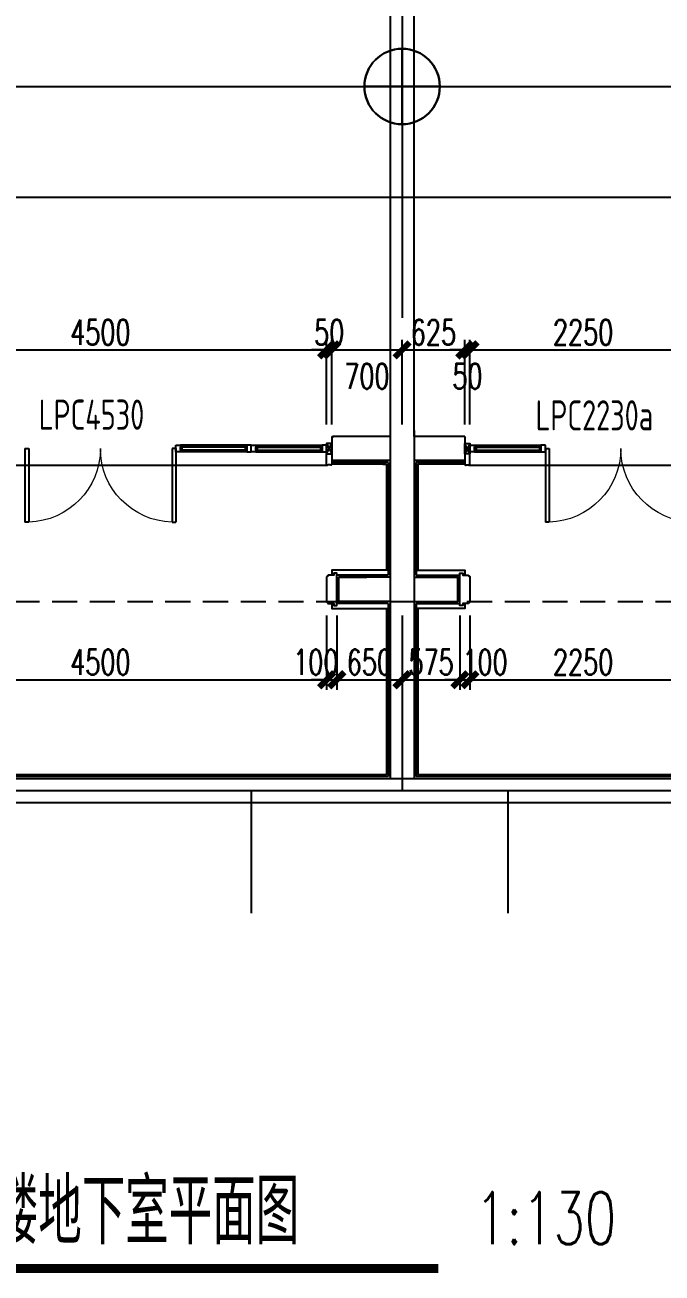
# Model space of a CAD drawing. Extents: x 296441 to 853063, y 459050 to 1117990.
# Drawn here: x 804273 to 810608, y 862033 to 874442 of the extents above; entities that cross this region are included whole.
import ezdxf

# ---------------------------------------------------------------- set-up
doc = ezdxf.new("R2010")
doc.units = 0
doc.header["$LTSCALE"] = 1000
doc.linetypes.add('20-GRID$0$CENTER2', pattern=[28.575, 19.05, -3.175, 3.175, -3.175])
doc.linetypes.add('BSMT-PLAN-BS01$0$$0$HIDDEN', pattern=[0.375, 0.25, -0.125])
for name, color, linetype in [('20-GRID$0$G-GRID', 8, '20-GRID$0$CENTER2'), ('20-PLAN-BS01-P$0$G-XREF', 2, 'Continuous'), ('BSMT-PLAN-BS01$0$A-WALL', 1, 'Continuous'), ('DZ-PLAN-MAIN-FL01$0$A-WIND-IDEN', 33, 'Continuous'), ('E1-BS01-18-19$0$A-OVLK', 140, 'Continuous'), ('E1-BS01-18-19$0$A-WALL', 1, 'Continuous'), ('E1-BS01-18-19$0$A-WALL-FNSH', 6, 'Continuous'), ('E1-BS01-18-19$0$G-XREF', 2, 'Continuous'), ('E1-BS01-20$0$A-DOOR', 4, 'Continuous'), ('E1-BS01-20$0$A-FLOR', 23, 'Continuous'), ('E1-BS01-20$0$A-OVLK', 140, 'Continuous'), ('E1-BS01-20$0$A-SECT-WIND', 155, 'Continuous'), ('E1-BS01-20$0$A-SECT-WOOD', 17, 'Continuous'), ('E1-BS01-20$0$A-WALL', 1, 'Continuous'), ('E1-BS01-20$0$A-WALL-FNSH', 6, 'Continuous'), ('E1-BS01-20$0$G-XREF', 2, 'Continuous'), ('G-BS01-20$0$A-OVLK', 140, 'Continuous'), ('G-BS01-20$0$A-WALL-FNSH', 6, 'Continuous'), ('G-XREF', 2, 'Continuous'), ('menchuangtao1$0$A-DETL-STONE', 42, 'Continuous'), ('menchuangtao1$0$A-WALL', 1, 'Continuous'), ('menchuangtao1$0$A_CUR_FRAME', 112, 'Continuous'), ('mentao100$0$A-SECT-FNSH', 6, 'Continuous'), ('mentao100$0$A-SECT-STONE', 42, 'Continuous'), ('mentao100$0$A-WALL', 1, 'Continuous'), ('ZT0_默认图层-----PM、LM、DY、JD', 7, 'Continuous'), ('ZT1_Dim---标注---PM、LM、DY、JD', 252, 'Continuous'), ('ZT1_Dim---符号---PM、LM、DY、JD', 3, 'Continuous')]:
    doc.layers.add(name, color=color, linetype=linetype)
doc.layers.add('E-TEXT-BS01-MI-20$0$A-ANNO-NPLT', color=215, linetype='Continuous', plot=False)
doc.layers.add('E1-BS01-20$0$A-ANNO-NPLT', color=215, linetype='Continuous', plot=False)
doc.styles.get("Standard").update_dxf_attribs({"font": 'gbenor.shx', "bigfont": 'gbcbig.shx'})
doc.styles.add('ZT-DIMSTYLE', font='ROMANS.shx', dxfattribs={"width": 0.7, "bigfont": 'CHINESE.shx'})
doc.styles.add('卓越符号', font='ROMANS.shx', dxfattribs={"width": 0.7, "bigfont": 'CHINESE.shx'})
doc.dimstyles.new('ZT-DIM100', dxfattribs={"dimscale": 100, "dimtxt": 2.5, "dimasz": 1.5, "dimexe": 1, "dimexo": 1, "dimgap": 0.5, "dimtad": 1, "dimdec": 0, "dimdsep": 46, "dimtxsty": 'ZT-DIMSTYLE', "dimblk": 'ARCHTICK', "dimcen": 2.5, "dimclrd": 175, "dimclre": 175, "dimclrt": 7, "dimazin": 2, "dimtfac": 1, "dimtix": 1, "dimtmove": 2, "dimatfit": 3, "dimfxl": 0, "dimarcsym": 0})

# ---------------------------------------------------------------- blocks, each defined once
blk = doc.blocks.new('E1-BS01-20$0$A$C6F811121')
for p, q in [((0, -750), (0, 750)), ((-750, 0), (750, 0))]:
    blk.add_line(p, q)
blk.add_circle((0, 0), 750)
blk = doc.blocks.new('E1-BS01-20$0$B-PLAN-FL01$0$$DorLib2D$00000002')
for p, q in [((-0.5, 0), (-0.5, 0.4875)), ((-0.475, 0.4875), (-0.5, 0.4875)), ((-0.475, 0), (-0.475, 0.4875)), ((0.475, 0), (0.475, 0.4875)), ((0.475, 0.4875), (0.5, 0.4875)), ((0.5, 0), (0.5, 0.4875)), ((-0.5, 0), (-0.475, 0)), ((0.5, 0), (0.475, 0))]:
    blk.add_line(p, q)
at = {"lineweight": 13}
for centre, start, end in [((-0.4875, 0), 0, 88.53072), ((0.4875, 0), 91.46928, 180)]:
    blk.add_arc(centre, 0.4875, start, end, dxfattribs=at)
blk = doc.blocks.new('E1-BS01-20$0$750----DDDD')
at = {"layer": 'E1-BS01-20$0$A-SECT-WIND'}
for p, q in [((45, 32.5), (705, 32.5)), ((60, 15), (690, 15)), ((45, -32.5), (705, -32.5)), ((60, -15), (690, -15))]:
    blk.add_line(p, q, dxfattribs=at)
at = {"layer": 'E1-BS01-20$0$A-SECT-WOOD'}
for points in [[(0, 32.5), (45, 32.5), (45, -32.5), (0, -32.5)], [(60, 15), (60, -15), (45, -15), (45, 15)], [(690, 15), (690, -15), (705, -15), (705, 15)], [(750, 32.5), (705, 32.5), (705, -32.5), (750, -32.5)]]:
    blk.add_lwpolyline(points, close=True, dxfattribs=at)
blk = doc.blocks.new('menchuangtao1')
at = {"layer": 'menchuangtao1$0$A-DETL-STONE'}
blk.add_lwpolyline([(-10, -52), (-10, -159, -0.471625), (-15, -162, -0.528396), (-19, -165, 0.241692), (-51, -165, -0.528396), (-55, -162, -0.471625), (-60, -159), (-60, -52)], format="xyb", close=True, dxfattribs=at)
at = {"layer": 'menchuangtao1$0$A-WALL'}
for p, q in [((-10, 120), (-10, -120)), ((-10, 120), (10, 120)), ((-10, -120), (10, -120))]:
    blk.add_line(p, q, dxfattribs=at)
at = {"layer": 'menchuangtao1$0$A_CUR_FRAME'}
for p, q in [((-60, -52), (-10, 52)), ((-60, 52), (-10, -52))]:
    blk.add_line(p, q, dxfattribs=at)
blk.add_lwpolyline([(-10, -52), (-10, 52), (-60, 52), (-60, -52)], close=True, dxfattribs=at)
blk = doc.blocks.new('E-TEXT-BS01-MI-20$0$A$C6F811121')
for p, q in [((0, -750), (0, 750)), ((-750, 0), (750, 0))]:
    blk.add_line(p, q)
blk.add_circle((0, 0), 750)
blk = doc.blocks.new('E-TEXT-BS01-MI-20')
at = {"layer": 'E-TEXT-BS01-MI-20$0$A-ANNO-NPLT', "xscale": -0.5, "yscale": 0.5, "zscale": 0.5}
blk.add_blockref('E-TEXT-BS01-MI-20$0$A$C6F811121', (0, 0), dxfattribs=at)
blk = doc.blocks.new('YQ121111477')
at = {"layer": '20-GRID$0$G-GRID'}
for p, q in [((39900, 31320.2), (39900, 1220.2)), ((-4674.1, 8220.2, 0), (82140, 8220.2, 0)), ((-4674.1, 7120.2, 0), (82140, 7120.2, 0)), ((-4674.1, 1220.2), (82140, 1220.2)), ((38400, 1220.2, 0), (38400, 0, 0)), ((40950, 1220.2, 0), (40950, 0, 0))]:
    blk.add_line(p, q, dxfattribs=at)
at = {"layer": 'BSMT-PLAN-BS01$0$A-WALL', "color": 1}
for p, q in [((39780, 4800.2, 0.5), (39780, 3940.2, 0.5)), ((40020, 4800.2, 0.5), (40020, 3940.2, 0.5)), ((39780, 3940.2, -1.2), (39780, 1340.2, -0.9)), ((40020, 3940.2, -1.2), (40020, 1340.2, -0.9))]:
    blk.add_line(p, q, dxfattribs=at)
at = {"layer": 'BSMT-PLAN-BS01$0$A-WALL', "color": 5, "linetype": 'BSMT-PLAN-BS01$0$$0$HIDDEN'}
blk.add_line((9420, 3100.2, -0.4), (68580, 3100.2, -0.4), dxfattribs=at)
at = {"layer": 'BSMT-PLAN-BS01$0$A-WALL', "color": 1, "elevation": -1.1}
for points in [[(9420, 1340.2), (68580, 1340.2)], [(9180, 1100.2), (68820, 1100.2)]]:
    blk.add_lwpolyline(points, dxfattribs=at)
at = {"layer": 'E1-BS01-20$0$A-FLOR'}
for p, q in [((34641, 4455.2, 0), (39159, 4455.2, 0)), ((40575, 4455.2, 0), (42825, 4455.2, 0))]:
    blk.add_line(p, q, dxfattribs=at)
at = {"layer": 'E1-BS01-20$0$A-OVLK'}
for p, q in [((39745, 4465.2, 0), (39200, 4465.2, 0)), ((40525, 4465.2, 0), (40055, 4465.2, 0))]:
    blk.add_line(p, q, dxfattribs=at)
at = {"layer": 'E1-BS01-20$0$A-WALL'}
for p, q in [((39780, 15840.2, 0), (39780, 4740.2, 0)), ((40020, 4740.2, 0), (40020, 12300.2, 0)), ((39780, 4740.2, 0), (39210, 4740.2, 0)), ((40515, 4740.2, 0), (40020, 4740.2, 0)), ((39780, 4500.2, 0), (39210, 4500.2, 0)), ((39780, 4500.2, 0), (39780, 2679.7, 0)), ((40020, 4500.2, 0), (40020, 2679.7, 0)), ((40515, 4500.2, 0), (40020, 4500.2, 0))]:
    blk.add_line(p, q, dxfattribs=at)
at = {"layer": 'E1-BS01-20$0$A-WALL-FNSH'}
for p, q in [((39760, 4480.2, 0), (39200, 4480.2, 0)), ((40525, 4480.2, 0), (40040, 4480.2, 0))]:
    blk.add_line(p, q, dxfattribs=at)
at = {"xscale": -1}
blk.add_blockref('E1-BS01-20$0$750----DDDD', (38400, 4620.2, 0), dxfattribs=at)
for p in [(38400, 4620.2, 0), (40575, 4620.2, 0)]:
    blk.add_blockref('E1-BS01-20$0$750----DDDD', p)
at = {"layer": '20-PLAN-BS01-P$0$G-XREF'}
blk.add_blockref('E-TEXT-BS01-MI-20', (39900, 8220.2, 0), dxfattribs=at)
at = {"layer": 'E1-BS01-20$0$A-ANNO-NPLT', "xscale": 0.5, "yscale": 0.5, "zscale": 0.5}
blk.add_blockref('E1-BS01-20$0$A$C6F811121', (39900, 8220.2, 0), dxfattribs=at)
at = {"layer": 'E1-BS01-20$0$A-DOOR', "xscale": -1500, "yscale": 1500, "zscale": 1500, "rotation": 180}
for p in [(36900, 4620.2, 0), (42075, 4620.2, 0)]:
    blk.add_blockref('E1-BS01-20$0$B-PLAN-FL01$0$$DorLib2D$00000002', p, dxfattribs=at)
at = {"layer": 'E1-BS01-20$0$G-XREF'}
blk.add_blockref('menchuangtao1', (39210, 4620.2, 0), dxfattribs=at)
at = {"layer": 'E1-BS01-20$0$G-XREF', "xscale": -1}
blk.add_blockref('menchuangtao1', (40514.9, 4620.2, 0), dxfattribs=at)
blk = doc.blocks.new('mentao100')
at = {"layer": 'mentao100$0$A-SECT-FNSH'}
for p, q in [((-280, 140), (20, 140)), ((-280, -140), (20, -140))]:
    blk.add_line(p, q, dxfattribs=at)
at = {"layer": 'mentao100$0$A-SECT-STONE', "ltscale": 0.1}
blk.add_lwpolyline([(20, 140), (20, 160), (50, 160), (50, 140), (105, 140, -0.414214), (110, 135), (110, 130), (115, 130, -0.414165), (120, 125), (120, 98), (120, -125, -0.414165), (115, -130), (110, -130), (110, -135, -0.414214), (105, -140), (50, -140), (50, -160), (20, -160), (20, -140)], format="xyb", close=True, dxfattribs=at)
at = {"layer": 'mentao100$0$A-WALL'}
blk.add_lwpolyline([(-280, -120), (0, -120), (0, 120), (-280, 120)], dxfattribs=at)
blk = doc.blocks.new('YQ1230160300')
at = {"layer": 'E1-BS01-18-19$0$A-OVLK'}
for points, elevation in [([(20, 2070), (580, 2070), (580, 2020)], 0), ([(6505, 2020), (6505, 2070), (5180, 2070), (5180, 2020)], 1), ([(9340, 2070), (8855, 2070), (8855, 2020)], 1), ([(580, 1740), (580, 1690), (20, 1690)], 0), ([(5180, 1740), (5180, 1690), (6505, 1690), (6505, 1740)], 1), ([(8855, 1740), (8855, 1690), (9340, 1690)], 1)]:
    blk.add_lwpolyline(points, dxfattribs=dict(at, elevation=elevation))
at = {"layer": 'E1-BS01-18-19$0$A-WALL'}
for p, q in [((0, 2000, 0), (510, 2000, 1)), ((5250, 2000, 1), (6435, 2000, 1)), ((9360, 2000, 0), (8925, 2000, 1)), ((0, 1760, 0), (510, 1760, 1)), ((5250, 1760, 1), (6435, 1760, 1)), ((9360, 1760, 0), (8925, 1760, 1))]:
    blk.add_line(p, q, dxfattribs=at)
at = {"layer": 'E1-BS01-18-19$0$A-WALL-FNSH'}
for p, q in [((20, 3140, 0), (20, 2020, 0)), ((20, 2020, 0), (530, 2020, 1)), ((5230, 2020, 1), (6455, 2020, 1)), ((9340, 2020, 0), (8905, 2020, 1)), ((20, 1740, 0), (530, 1740, 1)), ((20, 1740), (20, 20)), ((5230, 1740, 1), (6455, 1740, 1)), ((9340, 1740, 0), (8905, 1740, 1)), ((9340, 1740, 0), (9340, 20, -1)), ((20, 20, -1), (9340, 20, -1))]:
    blk.add_line(p, q, dxfattribs=at)
at = {"layer": 'G-BS01-20$0$A-OVLK'}
for p, q in [((35, 3125, 0), (35, 2070, 0)), ((70, 3125, 0), (35, 3125, 0)), ((9325, 3125, 0), (9325, 2070, 0)), ((35, 1690), (35, 35)), ((9325, 1690, 0), (9325, 35, -1)), ((35, 35, -1), (9325, 35, -1))]:
    blk.add_line(p, q, dxfattribs=at)
at = {"layer": 'G-BS01-20$0$A-WALL-FNSH'}
blk.add_line((9340, 3140, 0), (9340, 2020, 0), dxfattribs=at)
at = {"layer": 'E1-BS01-18-19$0$G-XREF'}
for p in [(510, 1880, 1), (6435, 1880, 1)]:
    blk.add_blockref('mentao100', p, dxfattribs=at)
at = {"layer": 'E1-BS01-18-19$0$G-XREF', "extrusion": (0, 0, -1), "zscale": -1}
blk.add_blockref('mentao100', (-5250, 1880, -1), dxfattribs=at)
at = {"layer": 'E1-BS01-18-19$0$G-XREF', "xscale": -1}
blk.add_blockref('mentao100', (8925, 1880, 1), dxfattribs=at)
blk = doc.blocks.new('_ArchTick')
at = {"color": 0, "linetype": 'ByBlock', "const_width": 0.4}
blk.add_lwpolyline([(-0.5, -0.5), (0.5, 0.5)], dxfattribs=at)
blk = doc.blocks.new('*D1672')
at = {"layer": 'Defpoints', "color": 0, "ltscale": 1000, "transparency": 16777216}
for p in [(32975, 861), (30725, 20), (32975, 20)]:
    blk.add_point(p, dxfattribs=at)
at = {"layer": 'ZT1_Dim---标注---PM、LM、DY、JD', "color": 175, "linetype": 'ByBlock', "lineweight": -2, "ltscale": 1000, "transparency": 16777216}
for p, q in [((30725, 120), (30725, 961)), ((32975, 120), (32975, 961)), ((30725, 861), (32975, 861))]:
    blk.add_line(p, q, dxfattribs=at)
at = {"layer": 'ZT1_Dim---标注---PM、LM、DY、JD', "color": 175, "lineweight": -2, "ltscale": 1000, "transparency": 16777216, "xscale": 150, "yscale": 150, "zscale": 150, "rotation": 180}
blk.add_blockref('_ArchTick', (30725, 861), dxfattribs=at)
at = {"layer": 'ZT1_Dim---标注---PM、LM、DY、JD', "color": 175, "lineweight": -2, "ltscale": 1000, "transparency": 16777216, "xscale": 150, "yscale": 150, "zscale": 150}
blk.add_blockref('_ArchTick', (32975, 861), dxfattribs=at)
at = {"layer": 'ZT1_Dim---标注---PM、LM、DY、JD', "color": 7, "ltscale": 1000, "transparency": 16777216, "insert": (31850, 1036), "char_height": 250, "attachment_point": 5, "style": 'ZT-DIMSTYLE'}
blk.add_mtext('2250', dxfattribs=at)
blk = doc.blocks.new('*D1673')
at = {"layer": 'Defpoints', "color": 0, "ltscale": 1000, "transparency": 16777216}
for p in [(30725, 861), (30675, 20), (30725, 20)]:
    blk.add_point(p, dxfattribs=at)
at = {"layer": 'ZT1_Dim---标注---PM、LM、DY、JD', "color": 175, "linetype": 'ByBlock', "lineweight": -2, "ltscale": 1000, "transparency": 16777216}
for p, q in [((30675, 120), (30675, 961)), ((30725, 120), (30725, 961)), ((30675, 861), (30525, 861)), ((30675, 861), (30725, 861)), ((30725, 861), (30875, 861))]:
    blk.add_line(p, q, dxfattribs=at)
at = {"layer": 'ZT1_Dim---标注---PM、LM、DY、JD', "color": 175, "lineweight": -2, "ltscale": 1000, "transparency": 16777216, "xscale": 150, "yscale": 150, "zscale": 150}
blk.add_blockref('_ArchTick', (30675, 861), dxfattribs=at)
at = {"layer": 'ZT1_Dim---标注---PM、LM、DY、JD', "color": 175, "lineweight": -2, "ltscale": 1000, "transparency": 16777216, "xscale": 150, "yscale": 150, "zscale": 150, "rotation": 180}
blk.add_blockref('_ArchTick', (30725, 861), dxfattribs=at)
at = {"layer": 'ZT1_Dim---标注---PM、LM、DY、JD', "color": 7, "ltscale": 1000, "transparency": 16777216, "insert": (30700, 599), "char_height": 250, "attachment_point": 5, "style": 'ZT-DIMSTYLE'}
blk.add_mtext('50', dxfattribs=at)
blk = doc.blocks.new('*D1674')
at = {"layer": 'Defpoints', "color": 0, "ltscale": 1000, "transparency": 16777216}
for p in [(30675, 861), (30050, 20), (30675, 20)]:
    blk.add_point(p, dxfattribs=at)
at = {"layer": 'ZT1_Dim---标注---PM、LM、DY、JD', "color": 175, "linetype": 'ByBlock', "lineweight": -2, "ltscale": 1000, "transparency": 16777216}
for p, q in [((30050, 120), (30050, 961)), ((30675, 120), (30675, 961)), ((30050, 861), (30675, 861))]:
    blk.add_line(p, q, dxfattribs=at)
at = {"layer": 'ZT1_Dim---标注---PM、LM、DY、JD', "color": 175, "lineweight": -2, "ltscale": 1000, "transparency": 16777216, "xscale": 150, "yscale": 150, "zscale": 150, "rotation": 180}
blk.add_blockref('_ArchTick', (30050, 861), dxfattribs=at)
at = {"layer": 'ZT1_Dim---标注---PM、LM、DY、JD', "color": 175, "lineweight": -2, "ltscale": 1000, "transparency": 16777216, "xscale": 150, "yscale": 150, "zscale": 150}
blk.add_blockref('_ArchTick', (30675, 861), dxfattribs=at)
at = {"layer": 'ZT1_Dim---标注---PM、LM、DY、JD', "color": 7, "ltscale": 1000, "transparency": 16777216, "insert": (30362, 1036), "char_height": 250, "attachment_point": 5, "style": 'ZT-DIMSTYLE'}
blk.add_mtext('625', dxfattribs=at)
blk = doc.blocks.new('*D1675')
at = {"layer": 'Defpoints', "color": 0, "ltscale": 1000, "transparency": 16777216}
for p in [(30050, 861), (29350, 20), (30050, 20)]:
    blk.add_point(p, dxfattribs=at)
at = {"layer": 'ZT1_Dim---标注---PM、LM、DY、JD', "color": 175, "linetype": 'ByBlock', "lineweight": -2, "ltscale": 1000, "transparency": 16777216}
for p, q in [((29350, 120), (29350, 961)), ((30050, 120), (30050, 961)), ((29350, 861), (30050, 861))]:
    blk.add_line(p, q, dxfattribs=at)
at = {"layer": 'ZT1_Dim---标注---PM、LM、DY、JD', "color": 175, "lineweight": -2, "ltscale": 1000, "transparency": 16777216, "xscale": 150, "yscale": 150, "zscale": 150, "rotation": 180}
blk.add_blockref('_ArchTick', (29350, 861), dxfattribs=at)
at = {"layer": 'ZT1_Dim---标注---PM、LM、DY、JD', "color": 175, "lineweight": -2, "ltscale": 1000, "transparency": 16777216, "xscale": 150, "yscale": 150, "zscale": 150}
blk.add_blockref('_ArchTick', (30050, 861), dxfattribs=at)
at = {"layer": 'ZT1_Dim---标注---PM、LM、DY、JD', "color": 7, "ltscale": 1000, "transparency": 16777216, "insert": (29700, 599), "char_height": 250, "attachment_point": 5, "style": 'ZT-DIMSTYLE'}
blk.add_mtext('700', dxfattribs=at)
blk = doc.blocks.new('*D1676')
at = {"layer": 'Defpoints', "color": 0, "ltscale": 1000, "transparency": 16777216}
for p in [(29350, 861), (29300, 20), (29350, 20)]:
    blk.add_point(p, dxfattribs=at)
at = {"layer": 'ZT1_Dim---标注---PM、LM、DY、JD', "color": 175, "linetype": 'ByBlock', "lineweight": -2, "ltscale": 1000, "transparency": 16777216}
for p, q in [((29300, 120), (29300, 961)), ((29350, 120), (29350, 961)), ((29300, 861), (29150, 861)), ((29300, 861), (29350, 861)), ((29350, 861), (29500, 861))]:
    blk.add_line(p, q, dxfattribs=at)
at = {"layer": 'ZT1_Dim---标注---PM、LM、DY、JD', "color": 175, "lineweight": -2, "ltscale": 1000, "transparency": 16777216, "xscale": 150, "yscale": 150, "zscale": 150}
blk.add_blockref('_ArchTick', (29300, 861), dxfattribs=at)
at = {"layer": 'ZT1_Dim---标注---PM、LM、DY、JD', "color": 175, "lineweight": -2, "ltscale": 1000, "transparency": 16777216, "xscale": 150, "yscale": 150, "zscale": 150, "rotation": 180}
blk.add_blockref('_ArchTick', (29350, 861), dxfattribs=at)
at = {"layer": 'ZT1_Dim---标注---PM、LM、DY、JD', "color": 7, "ltscale": 1000, "transparency": 16777216, "insert": (29325, 1036), "char_height": 250, "attachment_point": 5, "style": 'ZT-DIMSTYLE'}
blk.add_mtext('50', dxfattribs=at)
blk = doc.blocks.new('*D1677')
at = {"layer": 'Defpoints', "color": 0, "ltscale": 1000, "transparency": 16777216}
for p in [(29300, 861), (24800, 20), (29300, 20)]:
    blk.add_point(p, dxfattribs=at)
at = {"layer": 'ZT1_Dim---标注---PM、LM、DY、JD', "color": 175, "linetype": 'ByBlock', "lineweight": -2, "ltscale": 1000, "transparency": 16777216}
for p, q in [((24800, 120), (24800, 961)), ((29300, 120), (29300, 961)), ((24800, 861), (29300, 861))]:
    blk.add_line(p, q, dxfattribs=at)
at = {"layer": 'ZT1_Dim---标注---PM、LM、DY、JD', "color": 175, "lineweight": -2, "ltscale": 1000, "transparency": 16777216, "xscale": 150, "yscale": 150, "zscale": 150, "rotation": 180}
blk.add_blockref('_ArchTick', (24800, 861), dxfattribs=at)
at = {"layer": 'ZT1_Dim---标注---PM、LM、DY、JD', "color": 175, "lineweight": -2, "ltscale": 1000, "transparency": 16777216, "xscale": 150, "yscale": 150, "zscale": 150}
blk.add_blockref('_ArchTick', (29300, 861), dxfattribs=at)
at = {"layer": 'ZT1_Dim---标注---PM、LM、DY、JD', "color": 7, "ltscale": 1000, "transparency": 16777216, "insert": (27050, 1036), "char_height": 250, "attachment_point": 5, "style": 'ZT-DIMSTYLE'}
blk.add_mtext('4500', dxfattribs=at)
blk = doc.blocks.new('*D1538')
at = {"layer": 'Defpoints', "color": 0, "ltscale": 1000, "transparency": 16777216}
for p in [(808698, 868671), (810948, 868671), (810948, 867932)]:
    blk.add_point(p, dxfattribs=at)
at = {"layer": 'ZT1_Dim---标注---PM、LM、DY、JD', "color": 175, "linetype": 'ByBlock', "lineweight": -2, "ltscale": 1000, "transparency": 16777216}
for p, q in [((808698, 868571), (808698, 867832)), ((810948, 868571), (810948, 867832))]:
    blk.add_line(p, q, dxfattribs=at)
at = {"layer": 'ZT1_Dim---标注---PM、LM、DY、JD', "color": 175, "lineweight": -2, "ltscale": 1000, "transparency": 16777216}
blk.add_line((808698, 867932), (810948, 867932), dxfattribs=at)
at = {"layer": 'ZT1_Dim---标注---PM、LM、DY、JD', "color": 175, "lineweight": -2, "ltscale": 1000, "transparency": 16777216, "xscale": 150, "yscale": 150, "zscale": 150, "rotation": 180}
blk.add_blockref('_ArchTick', (808698, 867932), dxfattribs=at)
at = {"layer": 'ZT1_Dim---标注---PM、LM、DY、JD', "color": 175, "lineweight": -2, "ltscale": 1000, "transparency": 16777216, "xscale": 150, "yscale": 150, "zscale": 150}
blk.add_blockref('_ArchTick', (810948, 867932), dxfattribs=at)
at = {"layer": 'ZT1_Dim---标注---PM、LM、DY、JD', "color": 7, "ltscale": 1000, "transparency": 16777216, "insert": (809823, 868107), "char_height": 250, "attachment_point": 5, "style": 'ZT-DIMSTYLE'}
blk.add_mtext('2250', dxfattribs=at)
blk = doc.blocks.new('*D1539')
at = {"layer": 'Defpoints', "color": 0, "ltscale": 1000, "transparency": 16777216}
for p in [(808598, 868671), (808698, 868671), (808698, 867932)]:
    blk.add_point(p, dxfattribs=at)
at = {"layer": 'ZT1_Dim---标注---PM、LM、DY、JD', "color": 175, "linetype": 'ByBlock', "lineweight": -2, "ltscale": 1000, "transparency": 16777216}
for p, q in [((808598, 868571), (808598, 867832)), ((808698, 868571), (808698, 867832))]:
    blk.add_line(p, q, dxfattribs=at)
at = {"layer": 'ZT1_Dim---标注---PM、LM、DY、JD', "color": 175, "lineweight": -2, "ltscale": 1000, "transparency": 16777216}
for p, q in [((808598, 867932), (808448, 867932)), ((808598, 867932), (808698, 867932)), ((808698, 867932), (808848, 867932))]:
    blk.add_line(p, q, dxfattribs=at)
at = {"layer": 'ZT1_Dim---标注---PM、LM、DY、JD', "color": 175, "lineweight": -2, "ltscale": 1000, "transparency": 16777216, "xscale": 150, "yscale": 150, "zscale": 150}
blk.add_blockref('_ArchTick', (808598, 867932), dxfattribs=at)
at = {"layer": 'ZT1_Dim---标注---PM、LM、DY、JD', "color": 175, "lineweight": -2, "ltscale": 1000, "transparency": 16777216, "xscale": 150, "yscale": 150, "zscale": 150, "rotation": 180}
blk.add_blockref('_ArchTick', (808698, 867932), dxfattribs=at)
at = {"layer": 'ZT1_Dim---标注---PM、LM、DY、JD', "color": 7, "ltscale": 1000, "transparency": 16777216, "insert": (808848, 868107), "char_height": 250, "attachment_point": 5, "style": 'ZT-DIMSTYLE'}
blk.add_mtext('100', dxfattribs=at)
blk = doc.blocks.new('*D1540')
at = {"layer": 'Defpoints', "color": 0, "ltscale": 1000, "transparency": 16777216}
for p in [(808023, 868671), (808598, 868671), (808598, 867932)]:
    blk.add_point(p, dxfattribs=at)
at = {"layer": 'ZT1_Dim---标注---PM、LM、DY、JD', "color": 175, "linetype": 'ByBlock', "lineweight": -2, "ltscale": 1000, "transparency": 16777216}
for p, q in [((808023, 868571), (808023, 867832)), ((808598, 868571), (808598, 867832))]:
    blk.add_line(p, q, dxfattribs=at)
at = {"layer": 'ZT1_Dim---标注---PM、LM、DY、JD', "color": 175, "lineweight": -2, "ltscale": 1000, "transparency": 16777216}
blk.add_line((808023, 867932), (808598, 867932), dxfattribs=at)
at = {"layer": 'ZT1_Dim---标注---PM、LM、DY、JD', "color": 175, "lineweight": -2, "ltscale": 1000, "transparency": 16777216, "xscale": 150, "yscale": 150, "zscale": 150, "rotation": 180}
blk.add_blockref('_ArchTick', (808023, 867932), dxfattribs=at)
at = {"layer": 'ZT1_Dim---标注---PM、LM、DY、JD', "color": 175, "lineweight": -2, "ltscale": 1000, "transparency": 16777216, "xscale": 150, "yscale": 150, "zscale": 150}
blk.add_blockref('_ArchTick', (808598, 867932), dxfattribs=at)
at = {"layer": 'ZT1_Dim---标注---PM、LM、DY、JD', "color": 7, "ltscale": 1000, "transparency": 16777216, "insert": (808311, 868107), "char_height": 250, "attachment_point": 5, "style": 'ZT-DIMSTYLE'}
blk.add_mtext('575', dxfattribs=at)
blk = doc.blocks.new('*D1541')
at = {"layer": 'Defpoints', "color": 0, "ltscale": 1000, "transparency": 16777216}
for p in [(807373, 868671), (808023, 868671), (808023, 867932)]:
    blk.add_point(p, dxfattribs=at)
at = {"layer": 'ZT1_Dim---标注---PM、LM、DY、JD', "color": 175, "linetype": 'ByBlock', "lineweight": -2, "ltscale": 1000, "transparency": 16777216}
for p, q in [((807373, 868571), (807373, 867832)), ((808023, 868571), (808023, 867832))]:
    blk.add_line(p, q, dxfattribs=at)
at = {"layer": 'ZT1_Dim---标注---PM、LM、DY、JD', "color": 175, "lineweight": -2, "ltscale": 1000, "transparency": 16777216}
blk.add_line((807373, 867932), (808023, 867932), dxfattribs=at)
at = {"layer": 'ZT1_Dim---标注---PM、LM、DY、JD', "color": 175, "lineweight": -2, "ltscale": 1000, "transparency": 16777216, "xscale": 150, "yscale": 150, "zscale": 150, "rotation": 180}
blk.add_blockref('_ArchTick', (807373, 867932), dxfattribs=at)
at = {"layer": 'ZT1_Dim---标注---PM、LM、DY、JD', "color": 175, "lineweight": -2, "ltscale": 1000, "transparency": 16777216, "xscale": 150, "yscale": 150, "zscale": 150}
blk.add_blockref('_ArchTick', (808023, 867932), dxfattribs=at)
at = {"layer": 'ZT1_Dim---标注---PM、LM、DY、JD', "color": 7, "ltscale": 1000, "transparency": 16777216, "insert": (807698, 868107), "char_height": 250, "attachment_point": 5, "style": 'ZT-DIMSTYLE'}
blk.add_mtext('650', dxfattribs=at)
blk = doc.blocks.new('*D1542')
at = {"layer": 'Defpoints', "color": 0, "ltscale": 1000, "transparency": 16777216}
for p in [(807273, 868671), (807373, 868671), (807373, 867932)]:
    blk.add_point(p, dxfattribs=at)
at = {"layer": 'ZT1_Dim---标注---PM、LM、DY、JD', "color": 175, "linetype": 'ByBlock', "lineweight": -2, "ltscale": 1000, "transparency": 16777216}
for p, q in [((807273, 868571), (807273, 867832)), ((807373, 868571), (807373, 867832))]:
    blk.add_line(p, q, dxfattribs=at)
at = {"layer": 'ZT1_Dim---标注---PM、LM、DY、JD', "color": 175, "lineweight": -2, "ltscale": 1000, "transparency": 16777216}
for p, q in [((807273, 867932), (807123, 867932)), ((807273, 867932), (807373, 867932)), ((807373, 867932), (807523, 867932))]:
    blk.add_line(p, q, dxfattribs=at)
at = {"layer": 'ZT1_Dim---标注---PM、LM、DY、JD', "color": 175, "lineweight": -2, "ltscale": 1000, "transparency": 16777216, "xscale": 150, "yscale": 150, "zscale": 150}
blk.add_blockref('_ArchTick', (807273, 867932), dxfattribs=at)
at = {"layer": 'ZT1_Dim---标注---PM、LM、DY、JD', "color": 175, "lineweight": -2, "ltscale": 1000, "transparency": 16777216, "xscale": 150, "yscale": 150, "zscale": 150, "rotation": 180}
blk.add_blockref('_ArchTick', (807373, 867932), dxfattribs=at)
at = {"layer": 'ZT1_Dim---标注---PM、LM、DY、JD', "color": 7, "ltscale": 1000, "transparency": 16777216, "insert": (807165, 868107), "char_height": 250, "attachment_point": 5, "style": 'ZT-DIMSTYLE'}
blk.add_mtext('100', dxfattribs=at)
blk = doc.blocks.new('*D1543')
at = {"layer": 'Defpoints', "color": 0, "ltscale": 1000, "transparency": 16777216}
for p in [(802773, 868671), (807273, 868671), (807273, 867932)]:
    blk.add_point(p, dxfattribs=at)
at = {"layer": 'ZT1_Dim---标注---PM、LM、DY、JD', "color": 175, "linetype": 'ByBlock', "lineweight": -2, "ltscale": 1000, "transparency": 16777216}
for p, q in [((802773, 868571), (802773, 867832)), ((807273, 868571), (807273, 867832))]:
    blk.add_line(p, q, dxfattribs=at)
at = {"layer": 'ZT1_Dim---标注---PM、LM、DY、JD', "color": 175, "lineweight": -2, "ltscale": 1000, "transparency": 16777216}
blk.add_line((802773, 867932), (807273, 867932), dxfattribs=at)
at = {"layer": 'ZT1_Dim---标注---PM、LM、DY、JD', "color": 175, "lineweight": -2, "ltscale": 1000, "transparency": 16777216, "xscale": 150, "yscale": 150, "zscale": 150, "rotation": 180}
blk.add_blockref('_ArchTick', (802773, 867932), dxfattribs=at)
at = {"layer": 'ZT1_Dim---标注---PM、LM、DY、JD', "color": 175, "lineweight": -2, "ltscale": 1000, "transparency": 16777216, "xscale": 150, "yscale": 150, "zscale": 150}
blk.add_blockref('_ArchTick', (807273, 867932), dxfattribs=at)
at = {"layer": 'ZT1_Dim---标注---PM、LM、DY、JD', "color": 7, "ltscale": 1000, "transparency": 16777216, "insert": (805023, 868107), "char_height": 250, "attachment_point": 5, "style": 'ZT-DIMSTYLE'}
blk.add_mtext('4500', dxfattribs=at)
blk = doc.blocks.new('*U833')
at = {"const_width": 0.7}
blk.add_lwpolyline([(0, 0), (46.233, 0)], dxfattribs=at)
at = {"color": 0, "style": '卓越符号', "width": 0.7, "flags": 8}
for tag, p, height in [('图名', (0, 1.847), 5), ('比例', (49.033, 1.847), 4)]:
    blk.add_attdef(tag, p, '', height=height, dxfattribs=at)
blk = doc.blocks.new('20200213130928')
at = {"layer": 'ZT1_Dim---标注---PM、LM、DY、JD', "ltscale": 1000}
for base, p1, p2, picture, middle in [((29300, 861), (24799.9, 20), (29300, 20), '*D1677', (27050, 1036)), ((29350, 861), (29300, 20), (29350, 20), '*D1676', (29325, 1036)), ((30674.9, 861), (30050, 20), (30674.9, 20), '*D1674', (30362.5, 1036)), ((32975.1, 861), (30724.9, 20), (32975.1, 20), '*D1672', (31850, 1036))]:
    dim = blk.add_linear_dim(base=base, p1=p1, p2=p2, dimstyle='ZT-DIM100', dxfattribs=at)
    dim.commit()
    dim.dimension.update_dxf_attribs({"geometry": picture, "text_midpoint": middle})
for base, p1, p2, picture, middle in [((30050, 861), (29350, 20), (30050, 20), '*D1675', (29700, 598.5)), ((30724.9, 861), (30674.9, 20), (30724.9, 20), '*D1673', (30699.9, 598.5))]:
    dim = blk.add_linear_dim(base=base, p1=p1, p2=p2, dimstyle='ZT-DIM100', dxfattribs=at)
    dim.commit()
    dim.dimension.update_dxf_attribs({"geometry": picture, "text_midpoint": middle, "dimtype": 128})

msp = doc.modelspace()

# ---------------------------------------------------------------- block references
at = {"xscale": -1}
for p in [(807903.1, 866950.6, -1.1), (817503.1, 866950.6, -1.1)]:
    msp.add_blockref('YQ1230160300', p, dxfattribs=at)
at = {"layer": 'G-XREF'}
msp.add_blockref('YQ121111477', (768123.1, 865610.4), dxfattribs=at)
at = {"layer": 'ZT0_默认图层-----PM、LM、DY、JD', "ltscale": 5000}
msp.add_blockref('20200213130928', (777973.1, 870350.6, 0), dxfattribs=at)
at = {"layer": 'ZT1_Dim---符号---PM、LM、DY、JD', "color": 7}
ref = msp.add_blockref('*U833', (802374.7, 862078.8, 0), dxfattribs=dict(at, xscale=130, yscale=130, zscale=130))
ref.add_attrib('图名', '20B#楼地下室平面图', (802374.7, 862318.9, 0), dxfattribs={"layer": '0', "color": 0, "height": 650, "style": '卓越符号', "width": 0.7})
ref.add_attrib('比例', '1:130', (808749.1, 862318.9, 0), dxfattribs={"layer": '0', "color": 0, "height": 520, "style": '卓越符号', "width": 0.7})

# ---------------------------------------------------------------- texts
at = {"layer": 'DZ-PLAN-MAIN-FL01$0$A-WIND-IDEN', "color": 2, "width": 0.8}
for s, p in [('LPC4530', (804410.5, 870417.6)), ('LPC2230a', (809350.6, 870410.5))]:
    msp.add_text(s, height=300, dxfattribs=at).set_placement(p)

# ---------------------------------------------------------------- dimensions: what is measured, and where the dimension line sits
at = {"layer": 'ZT1_Dim---标注---PM、LM、DY、JD', "ltscale": 1000}
for base, p1, p2, picture, middle in [((807273.1, 867931.8), (802773, 868670.6), (807273.1, 868670.6), '*D1543', (805023.1, 868106.8)), ((808023.1, 867931.8), (807373.1, 868670.6), (808023.1, 868670.6), '*D1541', (807698.1, 868106.8)), ((808598, 867931.8), (808023.1, 868670.6), (808598, 868670.6), '*D1540', (808310.6, 868106.8)), ((810948.2, 867931.8), (808698, 868670.6), (810948.2, 868670.6), '*D1538', (809823.1, 868106.8))]:
    dim = msp.add_linear_dim(base=base, p1=p1, p2=p2, dimstyle='ZT-DIM100', override={"dimfxl": 200}, dxfattribs=at)
    dim.commit()
    dim.dimension.update_dxf_attribs({"geometry": picture, "text_midpoint": middle})
for base, p1, p2, picture, middle in [((807373.1, 867931.8), (807273.1, 868670.6), (807373.1, 868670.6), '*D1542', (807164.8, 868106.8)), ((808698, 867931.8), (808598, 868670.6), (808698, 868670.6), '*D1539', (808848.1, 868106.8))]:
    dim = msp.add_linear_dim(base=base, p1=p1, p2=p2, dimstyle='ZT-DIM100', override={"dimfxl": 200}, dxfattribs=at)
    dim.commit()
    dim.dimension.update_dxf_attribs({"geometry": picture, "text_midpoint": middle, "dimtype": 160})

doc.saveas('drawing.dxf')
